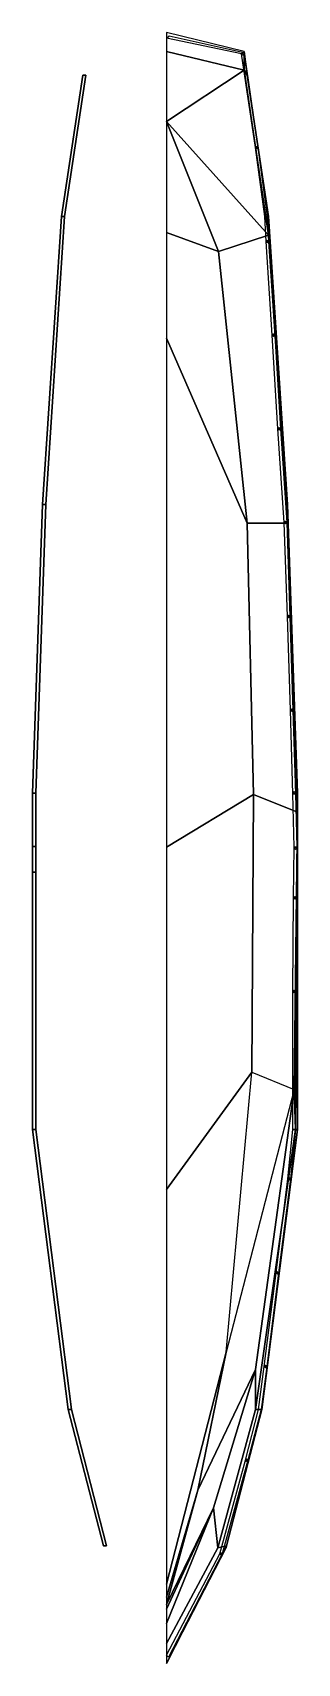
# Model space of a CAD drawing. Extents: x -2.1 to 2.1, y -13.1 to 13.
import ezdxf

# ---------------------------------------------------------------- set-up
doc = ezdxf.new("R2010")
doc.units = 0
doc.layers.add('H2', color=6, linetype='CONTINUOUS')

msp = doc.modelspace()

# ---------------------------------------------------------------- linework, layer by layer
at = {"layer": 'H2'}
for points in [[(0, 12.73, -0.02), (1.24, 12.43, -0.02), (1.24, 12.73, 1.02), (0, 13.03, 1.02)], [(0.04, 12.98, 1.47), (1.24, 12.71, 1.47), (1.2, 12.69, 1.47), (0, 12.94, 1.47)], [(0.04, 12.98, 1.86), (1.24, 12.71, 1.86), (1.2, 12.69, 1.86), (0, 12.94, 1.86)], [(1.24, 12.43, -0.02), (0, 12.73, -0.02), (0, 11.61, -0.25)], [(1.2, 12.69, 1.02), (1.22, 12.71, 1.02), (1.22, 12.71, 1.86), (1.2, 12.69, 1.86)], [(1.24, 12.71, 1.47), (1.46, 11.19, 1.47), (1.42, 11.19, 1.47), (1.2, 12.69, 1.47)], [(1.24, 12.71, 1.86), (1.46, 11.19, 1.86), (1.42, 11.19, 1.86), (1.2, 12.69, 1.86)], [(1.22, 12.67, 1.02), (1.2, 12.69, 1.02), (1.2, 12.69, 1.86), (1.22, 12.67, 1.86)], [(1.22, 12.71, 1.02), (1.24, 12.69, 1.02), (1.24, 12.69, 1.86), (1.22, 12.71, 1.86)], [(1.24, 12.69, 1.02), (1.22, 12.67, 1.02), (1.22, 12.67, 1.86), (1.24, 12.69, 1.86)], [(1.24, 12.43, -0.02), (1.29, 12.35, 0.82), (1.29, 12.35, 1), (1.24, 12.73, 1.02)], [(1.24, 12.73, 1.02), (1.29, 12.35, 1), (1.63, 10.09, 1.02), (1.24, 12.73, 1.02)], [(-1.68, 10.09, 1), (-1.68, 10.09, 0.82), (-1.34, 12.35, 0.82), (-1.34, 12.35, 1)], [(-1.34, 12.35, 0.82), (-1.68, 10.09, 0.82), (-1.63, 10.09, 0.82), (-1.29, 12.35, 0.82)], [(-1.29, 12.35, 1), (-1.63, 10.09, 1), (-1.68, 10.09, 1), (-1.34, 12.35, 1)], [(-1.34, 12.35, 1), (-1.34, 12.35, 0.82), (-1.29, 12.35, 0.82), (-1.29, 12.35, 1)], [(1.24, 12.43, -0.02), (0, 11.61, -0.25), (1.63, 9.79, -0.02)], [(1.24, 12.43, -0.02), (1.63, 9.79, -0.02), (1.63, 10.09, 0.82), (1.29, 12.35, 0.82)], [(1.29, 12.35, 1), (1.63, 10.09, 1), (1.63, 10.09, 1.02), (1.29, 12.35, 1)], [(0, 11.61, -0.25), (0.83, 9.53, -0.86), (1.63, 9.79, -0.02)], [(0, 11.61, -0.25), (0, 9.83, -0.86), (0.83, 9.53, -0.86)], [(1.42, 11.19, 1.02), (1.44, 11.21, 1.02), (1.44, 11.21, 1.86), (1.42, 11.19, 1.86)], [(1.44, 11.17, 1.02), (1.42, 11.19, 1.02), (1.42, 11.19, 1.86), (1.44, 11.17, 1.86)], [(1.46, 11.19, 1.47), (1.61, 10.09, 1.47), (1.57, 10.09, 1.47), (1.42, 11.19, 1.47)], [(1.46, 11.19, 1.86), (1.61, 10.09, 1.86), (1.57, 10.09, 1.86), (1.42, 11.19, 1.86)], [(1.44, 11.21, 1.02), (1.46, 11.19, 1.02), (1.46, 11.19, 1.86), (1.44, 11.21, 1.86)], [(1.46, 11.19, 1.02), (1.44, 11.17, 1.02), (1.44, 11.17, 1.86), (1.46, 11.19, 1.86)], [(-1.98, 5.48, 1), (-1.98, 5.48, 0.82), (-1.68, 10.09, 0.82), (-1.68, 10.09, 1)], [(-1.68, 10.09, 0.82), (-1.98, 5.48, 0.82), (-1.93, 5.48, 0.82), (-1.63, 10.09, 0.82)], [(-1.63, 10.09, 1), (-1.93, 5.48, 1), (-1.98, 5.48, 1), (-1.68, 10.09, 1)], [(1.61, 10.09, 1.47), (1.63, 9.69, 1.47), (1.59, 9.69, 1.47), (1.57, 10.09, 1.47)], [(1.61, 10.09, 1.86), (1.63, 9.69, 1.86), (1.59, 9.69, 1.86), (1.57, 10.09, 1.86)], [(1.63, 9.79, -0.02), (1.93, 5.18, -0.02), (1.93, 5.48, 0.82), (1.63, 10.09, 0.82)], [(1.63, 10.09, 1), (1.93, 5.48, 1), (1.93, 5.48, 1.02), (1.63, 10.09, 1.02)], [(0, 9.83, -0.86), (0, 8.14, -1.46), (1.29, 5.18, -0.86), (0.83, 9.53, -0.86)], [(0.83, 9.53, -0.86), (1.29, 5.18, -0.86), (1.93, 5.18, -0.02), (1.63, 9.79, -0.02)], [(1.59, 9.69, 1.02), (1.61, 9.71, 1.02), (1.61, 9.71, 1.86), (1.59, 9.69, 1.86)], [(1.61, 9.67, 1.02), (1.59, 9.69, 1.02), (1.59, 9.69, 1.86), (1.61, 9.67, 1.86)], [(1.63, 9.69, 1.47), (1.73, 8.19, 1.47), (1.69, 8.19, 1.47), (1.59, 9.69, 1.47)], [(1.63, 9.69, 1.86), (1.73, 8.19, 1.86), (1.69, 8.19, 1.86), (1.59, 9.69, 1.86)], [(1.61, 9.71, 1.02), (1.63, 9.69, 1.02), (1.63, 9.69, 1.86), (1.61, 9.71, 1.86)], [(1.63, 9.69, 1.02), (1.61, 9.67, 1.02), (1.61, 9.67, 1.86), (1.63, 9.69, 1.86)], [(0, 8.14, -1.46), (0, 0, -1.26), (1.39, 0.84, -0.86), (1.29, 5.18, -0.86)], [(1.69, 8.19, 1.02), (1.71, 8.21, 1.02), (1.71, 8.21, 1.86), (1.69, 8.19, 1.86)], [(1.71, 8.17, 1.02), (1.69, 8.19, 1.02), (1.69, 8.19, 1.86), (1.71, 8.17, 1.86)], [(1.73, 8.19, 1.47), (1.82, 6.69, 1.47), (1.78, 6.69, 1.47), (1.69, 8.19, 1.47)], [(1.73, 8.19, 1.86), (1.82, 6.69, 1.86), (1.78, 6.69, 1.86), (1.69, 8.19, 1.86)], [(1.71, 8.21, 1.02), (1.73, 8.19, 1.02), (1.73, 8.19, 1.86), (1.71, 8.21, 1.86)], [(1.73, 8.19, 1.02), (1.71, 8.17, 1.02), (1.71, 8.17, 1.86), (1.73, 8.19, 1.86)], [(1.78, 6.69, 1.02), (1.8, 6.71, 1.02), (1.8, 6.71, 1.86), (1.78, 6.69, 1.86)], [(1.8, 6.67, 1.02), (1.78, 6.69, 1.02), (1.78, 6.69, 1.86), (1.8, 6.67, 1.86)], [(1.82, 6.69, 1.47), (1.92, 5.19, 1.47), (1.88, 5.19, 1.47), (1.78, 6.69, 1.47)], [(1.82, 6.69, 1.86), (1.92, 5.19, 1.86), (1.88, 5.19, 1.86), (1.78, 6.69, 1.86)], [(1.8, 6.71, 1.02), (1.82, 6.69, 1.02), (1.82, 6.69, 1.86), (1.8, 6.71, 1.86)], [(1.82, 6.69, 1.02), (1.8, 6.67, 1.02), (1.8, 6.67, 1.86), (1.82, 6.69, 1.86)], [(-2.14, 0.86, 1), (-2.14, 0.86, 0.82), (-1.98, 5.48, 0.82), (-1.98, 5.48, 1)], [(-1.98, 5.48, 0.82), (-2.14, 0.86, 0.82), (-2.09, 0.86, 0.82), (-1.93, 5.48, 0.82)], [(-1.93, 5.48, 1), (-2.09, 0.86, 1), (-2.14, 0.86, 1), (-1.98, 5.48, 1)], [(1.93, 5.18, -0.02), (2.09, 0.56, -0.02), (2.09, 0.86, 0.82), (1.93, 5.48, 0.82)], [(1.93, 5.48, 1), (2.09, 0.86, 1), (2.09, 0.86, 1.02), (1.93, 5.48, 1.02)], [(1.29, 5.18, -0.86), (1.39, 0.84, -0.86), (2.09, 0.56, -0.02), (1.93, 5.18, -0.02)], [(1.88, 5.19, 1.02), (1.9, 5.21, 1.02), (1.9, 5.21, 1.86), (1.88, 5.19, 1.86)], [(1.9, 5.17, 1.02), (1.88, 5.19, 1.02), (1.88, 5.19, 1.86), (1.9, 5.17, 1.86)], [(1.92, 5.19, 1.47), (1.97, 3.69, 1.47), (1.93, 3.69, 1.47), (1.88, 5.19, 1.47)], [(1.92, 5.19, 1.86), (1.97, 3.69, 1.86), (1.93, 3.69, 1.86), (1.88, 5.19, 1.86)], [(1.9, 5.21, 1.02), (1.92, 5.19, 1.02), (1.92, 5.19, 1.86), (1.9, 5.21, 1.86)], [(1.92, 5.19, 1.02), (1.9, 5.17, 1.02), (1.9, 5.17, 1.86), (1.92, 5.19, 1.86)], [(1.93, 3.69, 1.02), (1.95, 3.71, 1.02), (1.95, 3.71, 1.86), (1.93, 3.69, 1.86)], [(1.95, 3.67, 1.02), (1.93, 3.69, 1.02), (1.93, 3.69, 1.86), (1.95, 3.67, 1.86)], [(1.97, 3.69, 1.47), (2.02, 2.19, 1.47), (1.98, 2.19, 1.47), (1.93, 3.69, 1.47)], [(1.97, 3.69, 1.86), (2.02, 2.19, 1.86), (1.98, 2.19, 1.86), (1.93, 3.69, 1.86)], [(1.95, 3.71, 1.02), (1.97, 3.69, 1.02), (1.97, 3.69, 1.86), (1.95, 3.71, 1.86)], [(1.97, 3.69, 1.02), (1.95, 3.67, 1.02), (1.95, 3.67, 1.86), (1.97, 3.69, 1.86)], [(1.98, 2.19, 1.02), (2, 2.21, 1.02), (2, 2.21, 1.86), (1.98, 2.19, 1.86)], [(2, 2.17, 1.02), (1.98, 2.19, 1.02), (1.98, 2.19, 1.86), (2, 2.17, 1.86)], [(2.02, 2.19, 1.47), (2.06, 0.85, 1.47), (2.02, 0.85, 1.47), (1.98, 2.19, 1.47)], [(2.02, 2.19, 1.86), (2.06, 0.85, 1.86), (2.02, 0.85, 1.86), (1.98, 2.19, 1.86)], [(2, 2.21, 1.02), (2.02, 2.19, 1.02), (2.02, 2.19, 1.86), (2, 2.21, 1.86)], [(2.02, 2.19, 1.02), (2, 2.17, 1.02), (2, 2.17, 1.86), (2.02, 2.19, 1.86)], [(-2.14, -0.4, 1), (-2.14, -0.4, 0.82), (-2.14, 0.86, 0.82), (-2.14, 0.86, 1)], [(-2.14, 0.86, 0.82), (-2.14, -0.4, 0.82), (-2.09, -0.4, 0.82), (-2.09, 0.86, 0.82)], [(-2.09, 0.86, 1), (-2.09, -0.4, 1), (-2.14, -0.4, 1), (-2.14, 0.86, 1)], [(0, 0, -1.26), (0, -5.48, -1.16), (1.36, -3.6, -0.86), (1.39, 0.84, -0.86)], [(1.39, 0.84, -0.86), (1.36, -3.6, -0.86), (2.04, -3.88, -0.02), (2.09, 0.56, -0.02)], [(2.02, 0.87, 1.02), (2.04, 0.89, 1.02), (2.04, 0.89, 1.86), (2.02, 0.87, 1.86)], [(2.04, 0.85, 1.02), (2.02, 0.87, 1.02), (2.02, 0.87, 1.86), (2.04, 0.85, 1.86)], [(2.06, 0.85, 1.47), (2.08, 0, 2.33), (2.04, 0, 2.33), (2.02, 0.85, 1.47)], [(2.06, 0.85, 1.86), (2.08, 0, 2.72), (2.04, 0, 2.72), (2.02, 0.85, 1.86)], [(2.04, 0.89, 1.02), (2.06, 0.87, 1.02), (2.06, 0.87, 1.86), (2.04, 0.89, 1.86)], [(2.06, 0.87, 1.02), (2.04, 0.85, 1.02), (2.04, 0.85, 1.86), (2.06, 0.87, 1.86)], [(2.09, 0.56, -0.02), (2.09, 0.56, -0.02), (2.09, -0.4, 0.82), (2.09, 0.86, 0.82)], [(2.09, 0.86, 1), (2.09, -0.4, 1), (2.09, 0.01, 1.02), (2.09, 0.86, 1.02)], [(2.09, 0.56, -0.02), (2.04, -3.88, -0.02), (2.06, -4.52, 1.02), (2.09, -0.4, 0.82)], [(-2.14, -4.52, 1.86), (-2.14, -4.52, 1.74), (-2.14, 0.01, 1.71), (-2.14, 0.01, 1.83)], [(-2.14, 0.01, 1.71), (-2.14, -4.52, 1.74), (-2.09, -4.52, 1.74), (-2.09, 0.01, 1.71)], [(-2.14, 0.01, 1.83), (-2.14, 0.01, 1.71), (-2.09, 0.01, 1.71), (-2.09, 0.01, 1.83)], [(-2.09, 0.01, 1.83), (-2.09, -4.52, 1.86), (-2.14, -4.52, 1.86), (-2.14, 0.01, 1.83)], [(2.08, 0, 2.33), (2.07, -0.81, 2.33), (2.03, -0.81, 2.33), (2.04, 0, 2.33)], [(2.08, 0, 2.72), (2.07, -0.81, 2.72), (2.03, -0.81, 2.72), (2.04, 0, 2.72)], [(2.09, 0.01, 1.02), (2.06, -4.52, 1.02), (2.09, -4.52, 1.74), (2.09, 0.01, 1.71)], [(2.09, -0.4, 1), (2.06, -4.52, 1.02), (2.06, -4.52, 1.02), (2.09, 0.01, 1.02)], [(2.09, 0.01, 1.83), (2.09, -4.52, 1.86), (2.09, -4.52, 1.89), (2.09, 0.01, 1.88)], [(2.04, -0.02, 1.88), (2.06, 0, 1.88), (2.06, 0, 2.72), (2.04, -0.02, 2.72)], [(2.06, -0.04, 1.88), (2.04, -0.02, 1.88), (2.04, -0.02, 2.72), (2.06, -0.04, 2.72)], [(2.06, 0, 1.88), (2.08, -0.02, 1.88), (2.08, -0.02, 2.72), (2.06, 0, 2.72)], [(2.08, -0.02, 1.88), (2.06, -0.04, 1.88), (2.06, -0.04, 2.72), (2.08, -0.02, 2.72)], [(-2.09, -0.4, 1), (-2.09, -0.4, 0.82), (-2.14, -0.4, 0.82), (-2.14, -0.4, 1)], [(2.09, -0.4, 0.82), (2.06, -4.52, 1.02), (2.06, -4.52, 1.02), (2.09, -0.4, 1)], [(2.07, -0.81, 2.33), (2.06, -2.31, 2.32), (2.02, -2.31, 2.32), (2.03, -0.81, 2.33)], [(2.07, -0.81, 2.72), (2.06, -2.31, 2.71), (2.02, -2.31, 2.71), (2.03, -0.81, 2.72)], [(2.03, -0.81, 1.88), (2.05, -0.79, 1.88), (2.05, -0.79, 2.72), (2.03, -0.81, 2.72)], [(2.05, -0.83, 1.88), (2.03, -0.81, 1.88), (2.03, -0.81, 2.72), (2.05, -0.83, 2.72)], [(2.05, -0.79, 1.88), (2.07, -0.81, 1.88), (2.07, -0.81, 2.72), (2.05, -0.79, 2.72)], [(2.07, -0.81, 1.88), (2.05, -0.83, 1.88), (2.05, -0.83, 2.72), (2.07, -0.81, 2.72)], [(2.02, -2.31, 1.87), (2.04, -2.29, 1.87), (2.04, -2.29, 2.71), (2.02, -2.31, 2.71)], [(2.04, -2.33, 1.87), (2.02, -2.31, 1.87), (2.02, -2.31, 2.71), (2.04, -2.33, 2.71)], [(2.06, -2.31, 2.32), (2.06, -3.81, 2.34), (2.02, -3.81, 2.34), (2.02, -2.31, 2.32)], [(2.06, -2.31, 2.71), (2.06, -3.81, 2.73), (2.02, -3.81, 2.73), (2.02, -2.31, 2.71)], [(2.04, -2.29, 1.87), (2.06, -2.31, 1.87), (2.06, -2.31, 2.71), (2.04, -2.29, 2.71)], [(2.06, -2.31, 1.87), (2.04, -2.33, 1.87), (2.04, -2.33, 2.71), (2.06, -2.31, 2.71)], [(0, -5.48, -1.16), (0, -11.79, -1.07), (0.95, -8.08, -0.86), (1.36, -3.6, -0.86)], [(0.95, -8.08, -0.86), (0.5, -10.29, -0.86), (1.42, -8.36, -0.02), (2.04, -3.88, -0.02)], [(2.04, -3.88, -0.02), (1.42, -8.36, -0.02), (1.42, -9, 1.02), (2.06, -4.52, 1.02)], [(2.02, -3.81, 1.89), (2.04, -3.79, 1.89), (2.04, -3.79, 2.73), (2.02, -3.81, 2.73)], [(2.04, -3.83, 1.89), (2.02, -3.81, 1.89), (2.02, -3.81, 2.73), (2.04, -3.83, 2.73)], [(2.06, -3.81, 2.34), (2.06, -4.52, 2.35), (2.02, -4.52, 2.35), (2.02, -3.81, 2.34)], [(2.06, -3.81, 2.73), (2.06, -4.52, 2.74), (2.02, -4.52, 2.74), (2.02, -3.81, 2.73)], [(2.04, -3.79, 1.89), (2.06, -3.81, 1.89), (2.06, -3.81, 2.73), (2.04, -3.79, 2.73)], [(2.06, -3.81, 1.89), (2.04, -3.83, 1.89), (2.04, -3.83, 2.73), (2.06, -3.81, 2.73)], [(-2.09, -4.52, 1.86), (-1.52, -9, 1.92), (-1.57, -9, 1.92), (-2.14, -4.52, 1.86)], [(-1.57, -9, 1.92), (-1.57, -9, 1.8), (-2.14, -4.52, 1.74), (-2.14, -4.52, 1.86)], [(-2.14, -4.52, 1.74), (-1.57, -9, 1.8), (-1.52, -9, 1.8), (-2.09, -4.52, 1.74)], [(2.06, -4.52, 1.02), (1.42, -9, 1.02), (1.52, -9, 1.8), (2.09, -4.52, 1.74)], [(2.09, -4.52, 1.86), (1.52, -9, 1.92), (1.52, -9, 1.95), (2.09, -4.52, 1.89)], [(2.06, -4.52, 2.35), (1.98, -5.31, 2.35), (1.94, -5.31, 2.35), (2.02, -4.52, 2.35)], [(2.06, -4.52, 2.74), (1.98, -5.31, 2.74), (1.94, -5.31, 2.74), (2.02, -4.52, 2.74)], [(1.98, -5.31, 2.35), (1.79, -6.81, 2.37), (1.75, -6.81, 2.37), (1.94, -5.31, 2.35)], [(1.98, -5.31, 2.74), (1.79, -6.81, 2.76), (1.75, -6.81, 2.76), (1.94, -5.31, 2.74)], [(1.94, -5.31, 1.9), (1.96, -5.29, 1.9), (1.96, -5.29, 2.74), (1.94, -5.31, 2.74)], [(1.96, -5.33, 1.9), (1.94, -5.31, 1.9), (1.94, -5.31, 2.74), (1.96, -5.33, 2.74)], [(1.96, -5.29, 1.9), (1.98, -5.31, 1.9), (1.98, -5.31, 2.74), (1.96, -5.29, 2.74)], [(1.98, -5.31, 1.9), (1.96, -5.33, 1.9), (1.96, -5.33, 2.74), (1.98, -5.31, 2.74)], [(1.79, -6.81, 2.37), (1.6, -8.31, 2.39), (1.56, -8.31, 2.39), (1.75, -6.81, 2.37)], [(1.79, -6.81, 2.76), (1.6, -8.31, 2.78), (1.56, -8.31, 2.78), (1.75, -6.81, 2.76)], [(1.75, -6.81, 1.92), (1.77, -6.79, 1.92), (1.77, -6.79, 2.76), (1.75, -6.81, 2.76)], [(1.77, -6.83, 1.92), (1.75, -6.81, 1.92), (1.75, -6.81, 2.76), (1.77, -6.83, 2.76)], [(1.77, -6.79, 1.92), (1.79, -6.81, 1.92), (1.79, -6.81, 2.76), (1.77, -6.79, 2.76)], [(1.79, -6.81, 1.92), (1.77, -6.83, 1.92), (1.77, -6.83, 2.76), (1.79, -6.81, 2.76)], [(0, -11.79, -1.07), (0, -12, -0.98), (0.5, -10.29, -0.86), (0.95, -8.08, -0.86)], [(1.6, -8.31, 2.39), (1.51, -9, 2.41), (1.47, -9, 2.41), (1.56, -8.31, 2.39)], [(1.6, -8.31, 2.78), (1.51, -9, 2.8), (1.47, -9, 2.8), (1.56, -8.31, 2.78)], [(1.56, -8.31, 1.94), (1.58, -8.29, 1.94), (1.58, -8.29, 2.78), (1.56, -8.31, 2.78)], [(1.58, -8.33, 1.94), (1.56, -8.31, 1.94), (1.56, -8.31, 2.78), (1.58, -8.33, 2.78)], [(1.58, -8.29, 1.94), (1.6, -8.31, 1.94), (1.6, -8.31, 2.78), (1.58, -8.29, 2.78)], [(1.6, -8.31, 1.94), (1.58, -8.33, 1.94), (1.58, -8.33, 2.78), (1.6, -8.31, 2.78)], [(0.5, -10.29, -0.86), (0, -12.12, -0.86), (0.75, -10.57, -0.02), (1.42, -8.36, -0.02)], [(1.42, -8.36, -0.02), (0.75, -10.57, -0.02), (0.82, -11.21, 1.02), (1.42, -9, 1.02)], [(-1.52, -9, 1.92), (-0.96, -11.18, 1.95), (-1.01, -11.18, 1.95), (-1.57, -9, 1.92)], [(-1.01, -11.18, 1.95), (-1.01, -11.18, 1.83), (-1.57, -9, 1.8), (-1.57, -9, 1.92)], [(-1.57, -9, 1.8), (-1.01, -11.18, 1.83), (-0.96, -11.18, 1.83), (-1.52, -9, 1.8)], [(1.42, -9, 1.02), (0.82, -11.21, 1.02), (0.96, -11.18, 1.83), (1.52, -9, 1.8)], [(1.52, -9, 1.92), (0.96, -11.18, 1.95), (0.95, -11.21, 1.98), (1.52, -9, 1.95)], [(1.51, -9, 2.41), (1.3, -9.81, 2.41), (1.26, -9.81, 2.41), (1.47, -9, 2.41)], [(1.51, -9, 2.8), (1.3, -9.81, 2.8), (1.26, -9.81, 2.8), (1.47, -9, 2.8)], [(1.3, -9.81, 2.41), (0.89, -11.31, 2.43), (0.85, -11.31, 2.43), (1.26, -9.81, 2.41)], [(1.3, -9.81, 2.8), (0.89, -11.31, 2.82), (0.85, -11.31, 2.82), (1.26, -9.81, 2.8)], [(1.26, -9.81, 1.96), (1.28, -9.79, 1.96), (1.28, -9.79, 2.8), (1.26, -9.81, 2.8)], [(1.28, -9.83, 1.96), (1.26, -9.81, 1.96), (1.26, -9.81, 2.8), (1.28, -9.83, 2.8)], [(1.28, -9.79, 1.96), (1.3, -9.81, 1.96), (1.3, -9.81, 2.8), (1.28, -9.79, 2.8)], [(1.3, -9.81, 1.96), (1.28, -9.83, 1.96), (1.28, -9.83, 2.8), (1.3, -9.81, 2.8)], [(0, -12, -0.98), (0, -12, -0.98), (0, -12.12, -0.86), (0.5, -10.29, -0.86)], [(0, -12.12, -0.86), (0, -12.12, -0.86), (0, -12.19, -0.79), (0.75, -10.57, -0.02)], [(0, -12.19, -0.79), (0, -12.19, -0.79), (0, -12.42, -0.02), (0.75, -10.57, -0.02)], [(0.75, -10.57, -0.02), (0, -12.42, -0.02), (0, -12.74, 1.02), (0.82, -11.21, 1.02)], [(-0.96, -11.18, 1.95), (-0.96, -11.18, 1.83), (-1.01, -11.18, 1.83), (-1.01, -11.18, 1.95)], [(0.82, -11.21, 1.02), (0, -12.74, 1.02), (0, -13.06, 2.03), (0.96, -11.18, 1.83)], [(0.96, -11.18, 1.83), (0, -13.06, 2.03), (0, -13.06, 2.03), (0.96, -11.18, 1.95)], [(0.96, -11.18, 1.95), (0, -13.06, 2.03), (0, -13.06, 2.03), (0.95, -11.21, 1.98)], [(0.89, -11.31, 2.43), (0.03, -12.96, 2.43), (0, -12.93, 2.43), (0.85, -11.31, 2.43)], [(0.89, -11.31, 2.82), (0.03, -12.96, 2.82), (0, -12.93, 2.82), (0.85, -11.31, 2.82)], [(0.85, -11.31, 1.98), (0.87, -11.29, 1.98), (0.87, -11.29, 2.82), (0.85, -11.31, 2.82)], [(0.87, -11.33, 1.98), (0.85, -11.31, 1.98), (0.85, -11.31, 2.82), (0.87, -11.33, 2.82)], [(0.87, -11.29, 1.98), (0.89, -11.31, 1.98), (0.89, -11.31, 2.82), (0.87, -11.29, 2.82)], [(0.89, -11.31, 1.98), (0.87, -11.33, 1.98), (0.87, -11.33, 2.82), (0.89, -11.31, 2.82)]]:
    msp.add_3dface(points, dxfattribs=at)

doc.saveas('drawing.dxf')
